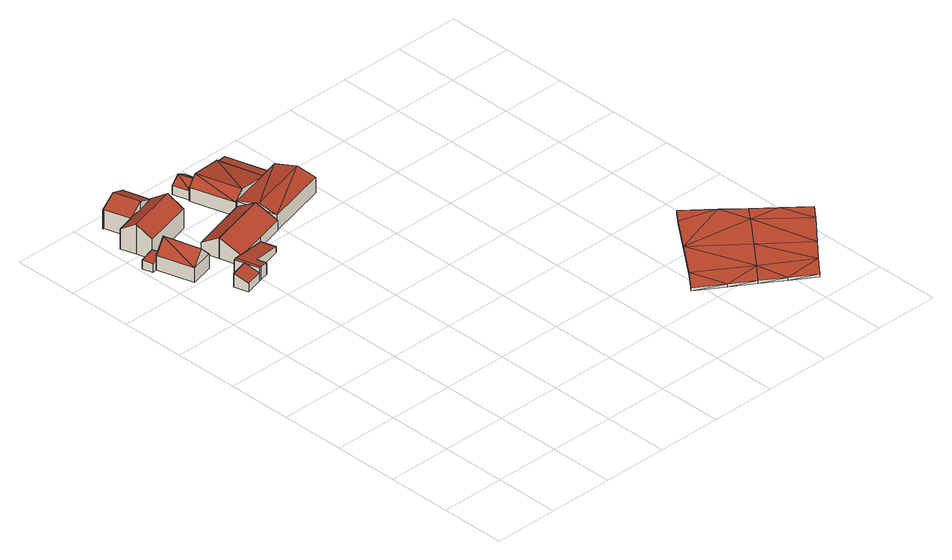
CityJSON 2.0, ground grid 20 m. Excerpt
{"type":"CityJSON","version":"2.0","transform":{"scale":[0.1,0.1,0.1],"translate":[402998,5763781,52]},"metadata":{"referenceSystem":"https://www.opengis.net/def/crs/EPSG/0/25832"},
"CityObjects":{
"building1":{"type":"Building","attributes":{"Gemeindeschluessel":"05515000","Geometrietyp2DReferenz":"3000","function":"51009_1610","roofType":"2100","measuredHeight":3.12},"geometry":[{"type":"Solid","lod":"2","boundaries":[[[[0,1,2,3]],[[4,5,1,0]],[[6,7,5,4]],[[8,9,7,6]],[[3,2,9,8]],[[6,4,0,3,8]],[[1,5,7,9,2]]]],"semantics":{"surfaces":[{"type":"WallSurface"},{"type":"RoofSurface"},{"type":"GroundSurface"}],"values":[[0,0,0,0,0,1,2]]}}]},
"building2":{"type":"Building","attributes":{"Gemeindeschluessel":"05515000","Geometrietyp2DReferenz":"3000","function":"31001_1000","roofType":"3100","measuredHeight":8.45},"address":[{"country":"Germany","locality":"Münster","thoroughfareNumber":"85","thoroughfareName":"Lütke Ladbergen"}],"geometry":[{"type":"Solid","lod":"2","boundaries":[[[[10,11,12,13]],[[14,15,11,10]],[[16,17,15,14]],[[13,12,17,16]],[[10,18,14]],[[16,19,13]],[[13,19,18]],[[18,10,13]],[[19,16,14]],[[14,18,19]],[[11,15,17,12]]]],"semantics":{"surfaces":[{"type":"WallSurface"},{"type":"RoofSurface"},{"type":"GroundSurface"}],"values":[[0,0,0,0,0,0,1,1,1,1,2]]}}]},
"building3":{"type":"Building","attributes":{"Gemeindeschluessel":"05515000","Geometrietyp2DReferenz":"3000","function":"31001_1000","roofType":"3100","measuredHeight":9.43},"address":[{"country":"Germany","locality":"Münster","thoroughfareNumber":"89","thoroughfareName":"Lütke Ladbergen"}],"geometry":[{"type":"Solid","lod":"2","boundaries":[[[[20,21,22,23]],[[24,25,21,20]],[[26,27,25,24]],[[28,29,27,26]],[[30,31,29,28]],[[32,33,31,30]],[[34,35,33,32]],[[36,37,35,34]],[[38,39,37,36]],[[23,22,39,38]],[[32,30,28,26,24,20,23,34]],[[38,36,34,23]],[[21,25,27,29,31,33,35,37,39,22]]]],"semantics":{"surfaces":[{"type":"WallSurface"},{"type":"RoofSurface"},{"type":"GroundSurface"}],"values":[[0,0,0,0,0,0,0,0,0,0,1,1,2]]}}]},
"building4":{"type":"Building","attributes":{"Geometrietyp2DReferenz":"3000","Gemeindeschluessel":"05515000","function":"51009_1611"},"children":["building4-1","building4-2"]},
"building4-1":{"type":"BuildingPart","attributes":{"roofType":"3100","measuredHeight":4.21},"parents":["building4"],"geometry":[{"type":"Solid","lod":"2","boundaries":[[[[40,41,42,43]],[[44,45,41,40]],[[46,47,45,44]],[[48,49,47,46]],[[50,51,49,48]],[[52,53,51,50]],[[54,55,53,52]],[[56,57,55,54]],[[58,59,60,57,56]],[[43,42,61,62]],[[54,52,50,48,46,44,40,56]],[[43,62,63,58,56,40]],[[41,45,47,49,51,53,55,57,60,61,42]],[[59,58,63]],[[60,59,63,62,61]]]],"semantics":{"surfaces":[{"type":"WallSurface"},{"type":"RoofSurface"},{"type":"GroundSurface"},{"type":"ClosureSurface"}],"values":[[0,0,0,0,0,0,0,0,0,0,1,1,2,0,3]]}}]},
"building4-2":{"type":"BuildingPart","attributes":{"roofType":"2100","measuredHeight":4.28},"parents":["building4"],"geometry":[{"type":"Solid","lod":"2","boundaries":[[[[64,65,66,67]],[[68,62,61,65,64]],[[67,66,60,59]],[[63,68,64,67,59]],[[65,61,60,66]],[[62,68,63]],[[60,61,62,63,59]]]],"semantics":{"surfaces":[{"type":"WallSurface"},{"type":"RoofSurface"},{"type":"GroundSurface"},{"type":"ClosureSurface"}],"values":[[0,0,0,1,2,0,3]]}}]},
"building5":{"type":"Building","attributes":{"Gemeindeschluessel":"05515000","Geometrietyp2DReferenz":"3000","function":"31001_2460","roofType":"3100","measuredHeight":8.34},"geometry":[{"type":"Solid","lod":"2","boundaries":[[[[69,70,71,72]],[[73,74,70,69]],[[75,76,74,73]],[[77,78,76,75]],[[79,80,78,77]],[[81,82,80,79]],[[83,84,82,81]],[[85,86,84,83]],[[87,88,86,85]],[[72,71,88,87]],[[81,79,77,75,73,83]],[[69,72,87,85,83,73]],[[70,74,76,78,80,82,84,86,88,71]]]],"semantics":{"surfaces":[{"type":"WallSurface"},{"type":"RoofSurface"},{"type":"GroundSurface"}],"values":[[0,0,0,0,0,0,0,0,0,0,1,1,2]]}}]},
"building6":{"type":"Building","attributes":{"Gemeindeschluessel":"05515000","Geometrietyp2DReferenz":"3000","function":"31001_2460","roofType":"2100","measuredHeight":6.61},"geometry":[{"type":"Solid","lod":"2","boundaries":[[[[89,90,91,92]],[[93,94,90,89]],[[95,96,94,93]],[[97,98,96,95]],[[99,100,98,97]],[[101,102,100,99]],[[92,91,102,101]],[[99,97,95,93,89,92,101]],[[90,94,96,98,100,102,91]]]],"semantics":{"surfaces":[{"type":"WallSurface"},{"type":"RoofSurface"},{"type":"GroundSurface"}],"values":[[0,0,0,0,0,0,0,1,2]]}}]},
"building7":{"type":"Building","attributes":{"Gemeindeschluessel":"05515000","Geometrietyp2DReferenz":"3000","function":"51009_1610","roofType":"2100","measuredHeight":6.5},"geometry":[{"type":"Solid","lod":"2","boundaries":[[[[103,104,105,93]],[[106,107,104,103]],[[95,108,107,106]],[[93,105,108,95]],[[106,103,93,95]],[[104,107,108,105]]]],"semantics":{"surfaces":[{"type":"WallSurface"},{"type":"RoofSurface"},{"type":"GroundSurface"}],"values":[[0,0,0,0,1,2]]}}]},
"building8":{"type":"Building","attributes":{"Gemeindeschluessel":"05515000","Geometrietyp2DReferenz":"3000","function":"51009_1611","roofType":"3100","measuredHeight":4.59},"geometry":[{"type":"Solid","lod":"2","boundaries":[[[[109,110,111,112]],[[113,114,110,109]],[[115,116,114,113]],[[112,111,116,115]],[[109,117,113]],[[115,118,112]],[[117,109,112]],[[112,118,117]],[[113,117,118]],[[118,115,113]],[[110,114,116,111]]]],"semantics":{"surfaces":[{"type":"WallSurface"},{"type":"RoofSurface"},{"type":"GroundSurface"}],"values":[[0,0,0,0,0,0,1,1,1,1,2]]}}]},
"building9":{"type":"Building","attributes":{"Gemeindeschluessel":"05515000","Geometrietyp2DReferenz":"3000","function":"31001_2700","roofType":"3100","measuredHeight":7.06},"geometry":[{"type":"Solid","lod":"2","boundaries":[[[[119,120,121,122]],[[123,124,120,119]],[[125,126,124,123]],[[127,128,126,125]],[[129,130,128,127]],[[122,121,130,129]],[[129,131,132]],[[132,133,122,129]],[[131,127,125]],[[125,134,132,131]],[[133,132,134,123,119]],[[134,125,123]],[[133,119,122]],[[131,129,127]],[[120,124,126,128,130,121]]]],"semantics":{"surfaces":[{"type":"WallSurface"},{"type":"RoofSurface"},{"type":"GroundSurface"}],"values":[[0,0,0,0,0,0,1,1,1,1,0,0,0,0,2]]}}]},
"building10":{"type":"Building","attributes":{"Gemeindeschluessel":"05515000","Geometrietyp2DReferenz":"3000","function":"31001_2700","roofType":"3100","measuredHeight":6.7},"geometry":[{"type":"Solid","lod":"2","boundaries":[[[[135,136,137,138]],[[139,140,136,135]],[[141,142,140,139]],[[143,144,142,141]],[[145,146,144,143]],[[147,148,146,145]],[[149,150,148,147]],[[138,137,150,149]],[[151,139,152]],[[135,138,149,153,154,152,139]],[[143,141,151]],[[143,151,152]],[[152,154,145,143]],[[154,153,147,145]],[[153,149,147]],[[151,141,139]],[[136,140,142,144,146,148,150,137]]]],"semantics":{"surfaces":[{"type":"WallSurface"},{"type":"RoofSurface"},{"type":"GroundSurface"}],"values":[[0,0,0,0,0,0,0,0,1,1,1,1,0,0,0,0,2]]}}]},
"building11":{"type":"Building","attributes":{"Gemeindeschluessel":"05515000","Geometrietyp2DReferenz":"3000","function":"51009_1610","roofType":"2100","measuredHeight":3.94},"geometry":[{"type":"Solid","lod":"2","boundaries":[[[[155,156,126,157]],[[158,159,156,155]],[[160,128,159,158]],[[157,126,128,160]],[[158,155,157,160]],[[156,159,128,126]]]],"semantics":{"surfaces":[{"type":"WallSurface"},{"type":"RoofSurface"},{"type":"GroundSurface"}],"values":[[0,0,0,0,1,2]]}}]},
"building12":{"type":"Building","attributes":{"Geometrietyp2DReferenz":"3000","Gemeindeschluessel":"05515000","function":"53001_1800","roofType":"9999","measuredHeight":1},"geometry":[{"type":"Solid","lod":"2","boundaries":[[[[161,162,163]],[[162,164,163]],[[165,166,161]],[[166,162,161]],[[167,168,165]],[[168,166,165]],[[169,170,167]],[[170,168,167]],[[171,172,169]],[[172,170,169]],[[173,174,171]],[[174,172,171]],[[175,176,173]],[[176,174,173]],[[177,178,175]],[[178,176,175]],[[179,180,177]],[[180,178,177]],[[181,182,179]],[[182,180,179]],[[183,184,181]],[[184,182,181]],[[185,186,183]],[[186,184,183]],[[187,188,185]],[[188,186,185]],[[189,190,187]],[[190,188,187]],[[191,192,189]],[[192,190,189]],[[163,164,191]],[[164,192,191]],[[162,193,164]],[[170,194,193]],[[170,193,168]],[[168,193,162]],[[168,162,166]],[[174,176,172]],[[176,195,172]],[[172,195,194]],[[172,194,170]],[[178,195,176]],[[193,192,164]],[[194,186,193]],[[193,186,192]],[[192,186,188]],[[192,188,190]],[[182,184,180]],[[180,184,195]],[[195,184,186]],[[195,186,194]],[[195,178,180]],[[161,163,196]],[[169,196,197]],[[169,167,196]],[[167,161,196]],[[167,165,161]],[[173,171,175]],[[175,171,198]],[[171,197,198]],[[171,169,197]],[[177,175,198]],[[196,163,191]],[[197,196,185]],[[196,191,185]],[[191,187,185]],[[191,189,187]],[[181,179,183]],[[179,198,183]],[[198,185,183]],[[198,197,185]],[[198,179,177]]]],"semantics":{"surfaces":[{"type":"WallSurface"},{"type":"GroundSurface"},{"type":"RoofSurface"}],"values":[[0,0,0,0,0,0,0,0,0,0,0,0,0,0,0,0,0,0,0,0,0,0,0,0,0,0,0,0,0,0,0,0,1,1,1,1,1,1,1,1,1,1,1,1,1,1,1,1,1,1,1,1,2,2,2,2,2,2,2,2,2,2,2,2,2,2,2,2,2,2,2,2]]}}]}
},
"vertices":[
[6,1348,36],[6,1348,8],[15,1315,8],[15,1315,36],[57,1362,39],[57,1362,8],[65,1329,39],[65,1329,8],[31,1320,37],[31,1320,8],
[31,1320,53],[31,1320,7],[62,1207,7],[62,1207,53],[104,1340,53],[104,1340,7],[134,1227,53],[134,1227,7],[67,1330,92],[98,1217,92],
[31,1455,70],[31,1455,7],[44,1409,7],[44,1409,102],[87,1471,70],[87,1471,7],[87,1473,68],[87,1473,7],[89,1474,68],[89,1474,7],[188,1501,68],[188,1501,7],[190,1501,68],[190,1501,7],[203,1453,102],[203,1453,7],[216,1406,69],[216,1406,7],[57,1362,70],[57,1362,7],
[177,1171,47],[177,1171,5],[170,1169,5],[170,1169,46],[204,1178,42],[204,1178,5],[204,1177,42],[204,1177,5],[300,1203,24],[300,1203,5],[313,1158,24],[313,1158,5],[218,1132,42],[218,1132,5],[225,1104,42],[225,1104,5],[198,1097,47],[198,1097,5],[191,1095,46],[191,1095,31],[191,1095,5],[179,1139,5],[179,1139,46],[180,1133,46],
[123,1123,48],[123,1123,5],[135,1080,5],[135,1080,31],[179,1139,48],
[188,1501,66],[188,1501,6],[166,1580,6],[166,1580,66],[138,1487,90],[138,1487,6],[89,1474,66],[89,1474,6],[67,1553,66],[67,1553,6],[65,1553,65],[65,1553,6],[64,1555,65],[64,1555,6],[116,1569,90],[116,1569,6],[168,1583,65],[168,1583,6],[168,1581,65],[168,1581,6],
[204,1178,39],[204,1178,6],[204,1177,6],[204,1177,38],[186,1242,72],[186,1242,6],[369,1292,72],[369,1292,6],[387,1228,39],[387,1228,6],[387,1227,38],[387,1227,6],[300,1203,38],[300,1203,6],
[171,1295,39],[171,1295,7],[186,1242,7],[355,1346,39],[355,1346,7],[369,1292,7],
[382,1504,32],[382,1504,4],[367,1558,4],[367,1558,32],[322,1488,32],[322,1488,4],[307,1542,32],[307,1542,4],[352,1496,50],[337,1550,50],
[322,1488,50],[322,1488,6],[316,1486,6],[316,1486,50],[382,1504,50],[382,1504,6],[455,1524,50],[455,1524,6],[492,1387,50],[492,1387,6],[354,1349,50],[354,1349,6],[383,1357,76],[345,1494,76],[322,1488,55],[382,1504,67],
[532,1398,55],[532,1398,5],[492,1387,5],[492,1387,55],[547,1402,55],[547,1402,5],[580,1281,55],[580,1281,5],[387,1228,55],[387,1228,5],[369,1292,55],[369,1292,5],[355,1346,55],[355,1346,5],[354,1349,55],[354,1349,5],[565,1335,72],[372,1282,72],[355,1346,56],[369,1292,70],
[495,1535,37],[495,1535,6],[455,1524,46],[532,1398,37],[532,1398,6],[492,1387,46],
[1323,298,84],[1323,298,74],[1263,351,84],[1263,351,74],[1391,237,85],[1391,237,75],[1359,198,85],[1359,198,75],[1282,114,86],[1282,114,76],[1229,56,86],[1229,56,76],[1183,3,86],[1183,3,76],[1113,50,86],[1113,50,76],[1046,95,86],[1046,95,76],[978,140,86],[978,140,76],[896,194,86],[896,194,76],[942,248,86],[942,248,76],[1016,344,86],[1016,344,76],[1089,439,85],[1089,439,75],[1121,478,84],[1121,478,74],[1203,405,84],[1203,405,74],[1231,312,75],[1156,223,76],[1092,148,76],[1231,312,85],[1156,223,86],[1092,148,86]
]}
